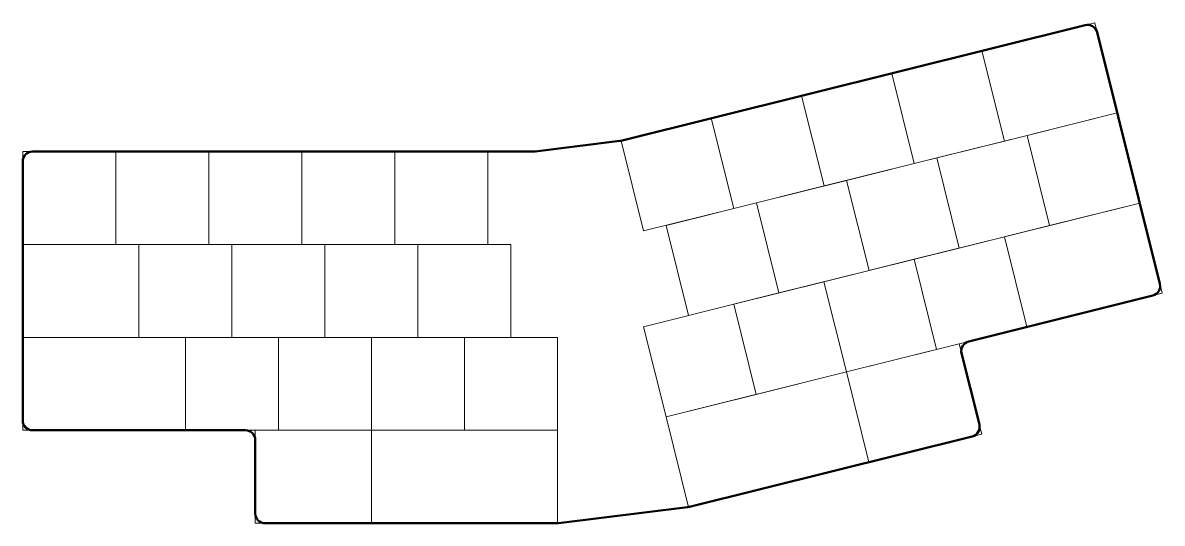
# Model space of a CAD drawing. Header units: millimetres. Extents: x 8 to 242, y -107 to -5.
import ezdxf

# ---------------------------------------------------------------- set-up
doc = ezdxf.new("R2010")
doc.units = ezdxf.units.MM
doc.header["$MEASUREMENT"] = 0
doc.layers.add('Layer 1', color=7, linetype='Continuous', lineweight=0)
doc.layers.add('Layer 3', color=7, linetype='Continuous', lineweight=0)

msp = doc.modelspace()

# ---------------------------------------------------------------- linework, layer by layer
at = {"layer": 'Layer 1', "color": 18, "lineweight": 9, "true_color": 0x000000}
for points in [[(209.32, -28.83), (232.42, -23.07), (227.81, -4.59), (204.71, -10.35)], [(190.83, -33.44), (209.32, -28.83), (204.71, -10.35), (186.23, -14.96)], [(172.35, -38.05), (190.83, -33.44), (186.23, -14.96), (167.74, -19.57)], [(153.87, -42.66), (172.35, -38.05), (167.74, -19.57), (149.26, -24.18)], [(218.55, -46.17), (237.03, -41.56), (232.42, -23.07), (213.94, -27.68)], [(135.38, -47.27), (153.87, -42.66), (149.26, -24.18), (130.77, -28.78)], [(200.06, -50.77), (218.55, -46.17), (213.94, -27.68), (195.46, -32.29)], [(27.24, -50.04), (8.19, -50.04), (8.19, -30.99), (27.24, -30.99)], [(46.29, -50.04), (27.24, -50.04), (27.24, -30.99), (46.29, -30.99)], [(65.34, -50.04), (46.29, -50.04), (46.29, -30.99), (65.34, -30.99)], [(84.39, -50.04), (65.34, -50.04), (65.34, -30.99), (84.39, -30.99)], [(103.44, -50.04), (84.39, -50.04), (84.39, -30.99), (103.44, -30.99)], [(181.58, -55.38), (200.06, -50.77), (195.46, -32.29), (176.97, -36.9)], [(163.1, -59.99), (181.58, -55.38), (176.97, -36.9), (158.49, -41.51)], [(144.61, -64.6), (163.1, -59.99), (158.49, -41.51), (140, -46.12)], [(213.91, -66.95), (241.64, -60.04), (237.03, -41.56), (209.31, -48.47)], [(195.43, -71.56), (213.91, -66.95), (209.31, -48.47), (190.82, -53.08)], [(32, -69.09), (8.19, -69.09), (8.19, -50.04), (32, -50.04)], [(51.05, -69.09), (32, -69.09), (32, -50.04), (51.05, -50.04)], [(70.1, -69.09), (51.05, -69.09), (51.05, -50.04), (70.1, -50.04)], [(89.15, -69.09), (70.1, -69.09), (70.1, -50.04), (89.15, -50.04)], [(108.2, -69.09), (89.15, -69.09), (89.15, -50.04), (108.2, -50.04)], [(176.95, -76.17), (195.43, -71.56), (190.82, -53.08), (172.34, -57.69)], [(158.46, -80.78), (176.95, -76.17), (172.34, -57.69), (153.85, -62.3)], [(139.98, -85.39), (158.46, -80.78), (153.85, -62.3), (135.37, -66.91)], [(41.53, -88.14), (8.19, -88.14), (8.19, -69.09), (41.53, -69.09)], [(60.58, -88.14), (41.53, -88.14), (41.53, -69.09), (60.58, -69.09)], [(79.63, -88.14), (60.58, -88.14), (60.58, -69.09), (79.63, -69.09)], [(98.68, -88.14), (79.63, -88.14), (79.63, -69.09), (98.68, -69.09)], [(117.73, -88.14), (98.68, -88.14), (98.68, -69.09), (117.73, -69.09)], [(181.56, -94.66), (204.66, -88.9), (200.05, -70.41), (176.95, -76.17)], [(144.59, -103.87), (181.55, -94.66), (176.95, -76.17), (139.98, -85.39)], [(79.63, -107.19), (55.82, -107.19), (55.82, -88.14), (79.63, -88.14)], [(117.73, -107.19), (79.63, -107.19), (79.63, -88.14), (117.73, -88.14)]]:
    msp.add_lwpolyline(points, close=True, dxfattribs=at)
at = {"layer": 'Layer 3', "color": 18, "lineweight": 50, "true_color": 0x000000}
msp.add_open_spline([(113.14, -30.96), (113.14, -30.96), (130.53, -28.81), (130.53, -28.81), (130.69, -28.79), (130.85, -28.77), (131.01, -28.73), (131.01, -28.73), (225.87, -5.07), (225.87, -5.07), (226.95, -4.81), (228.03, -5.46), (228.3, -6.53), (228.3, -6.53), (241.16, -58.1), (241.16, -58.1), (241.42, -59.17), (240.77, -60.26), (239.7, -60.53), (239.7, -60.53), (201.99, -69.93), (201.99, -69.93), (200.92, -70.19), (200.27, -71.28), (200.54, -72.35), (200.54, -72.35), (204.18, -86.95), (204.18, -86.95), (204.44, -88.03), (203.79, -89.11), (202.72, -89.38), (202.72, -89.38), (144.82, -103.81), (144.82, -103.81), (144.67, -103.85), (144.51, -103.88), (144.35, -103.9), (144.35, -103.9), (117.97, -107.16), (117.97, -107.16), (117.81, -107.18), (117.65, -107.19), (117.48, -107.19), (117.48, -107.19), (57.82, -107.19), (57.82, -107.19), (56.71, -107.19), (55.82, -106.29), (55.82, -105.19), (55.82, -105.19), (55.82, -90.14), (55.82, -90.14), (55.82, -89.04), (54.92, -88.14), (53.82, -88.14), (53.82, -88.14), (10.19, -88.14), (10.19, -88.14), (9.09, -88.14), (8.19, -87.24), (8.19, -86.14), (8.19, -86.14), (8.19, -32.99), (8.19, -32.99), (8.19, -31.89), (9.09, -30.99), (10.19, -30.99), (10.19, -30.99), (112.65, -30.99), (112.65, -30.99), (112.81, -30.99), (112.98, -30.98), (113.14, -30.96)], degree=3, knots=[0, 0, 0, 0, 1, 1, 1, 2, 2, 2, 3, 3, 3, 4, 4, 4, 5, 5, 5, 6, 6, 6, 7, 7, 7, 8, 8, 8, 9, 9, 9, 10, 10, 10, 11, 11, 11, 12, 12, 12, 13, 13, 13, 14, 14, 14, 15, 15, 15, 16, 16, 16, 17, 17, 17, 18, 18, 18, 19, 19, 19, 20, 20, 20, 21, 21, 21, 22, 22, 22, 23, 23, 23, 24, 24, 24, 24], dxfattribs=at)

doc.saveas('drawing.dxf')
